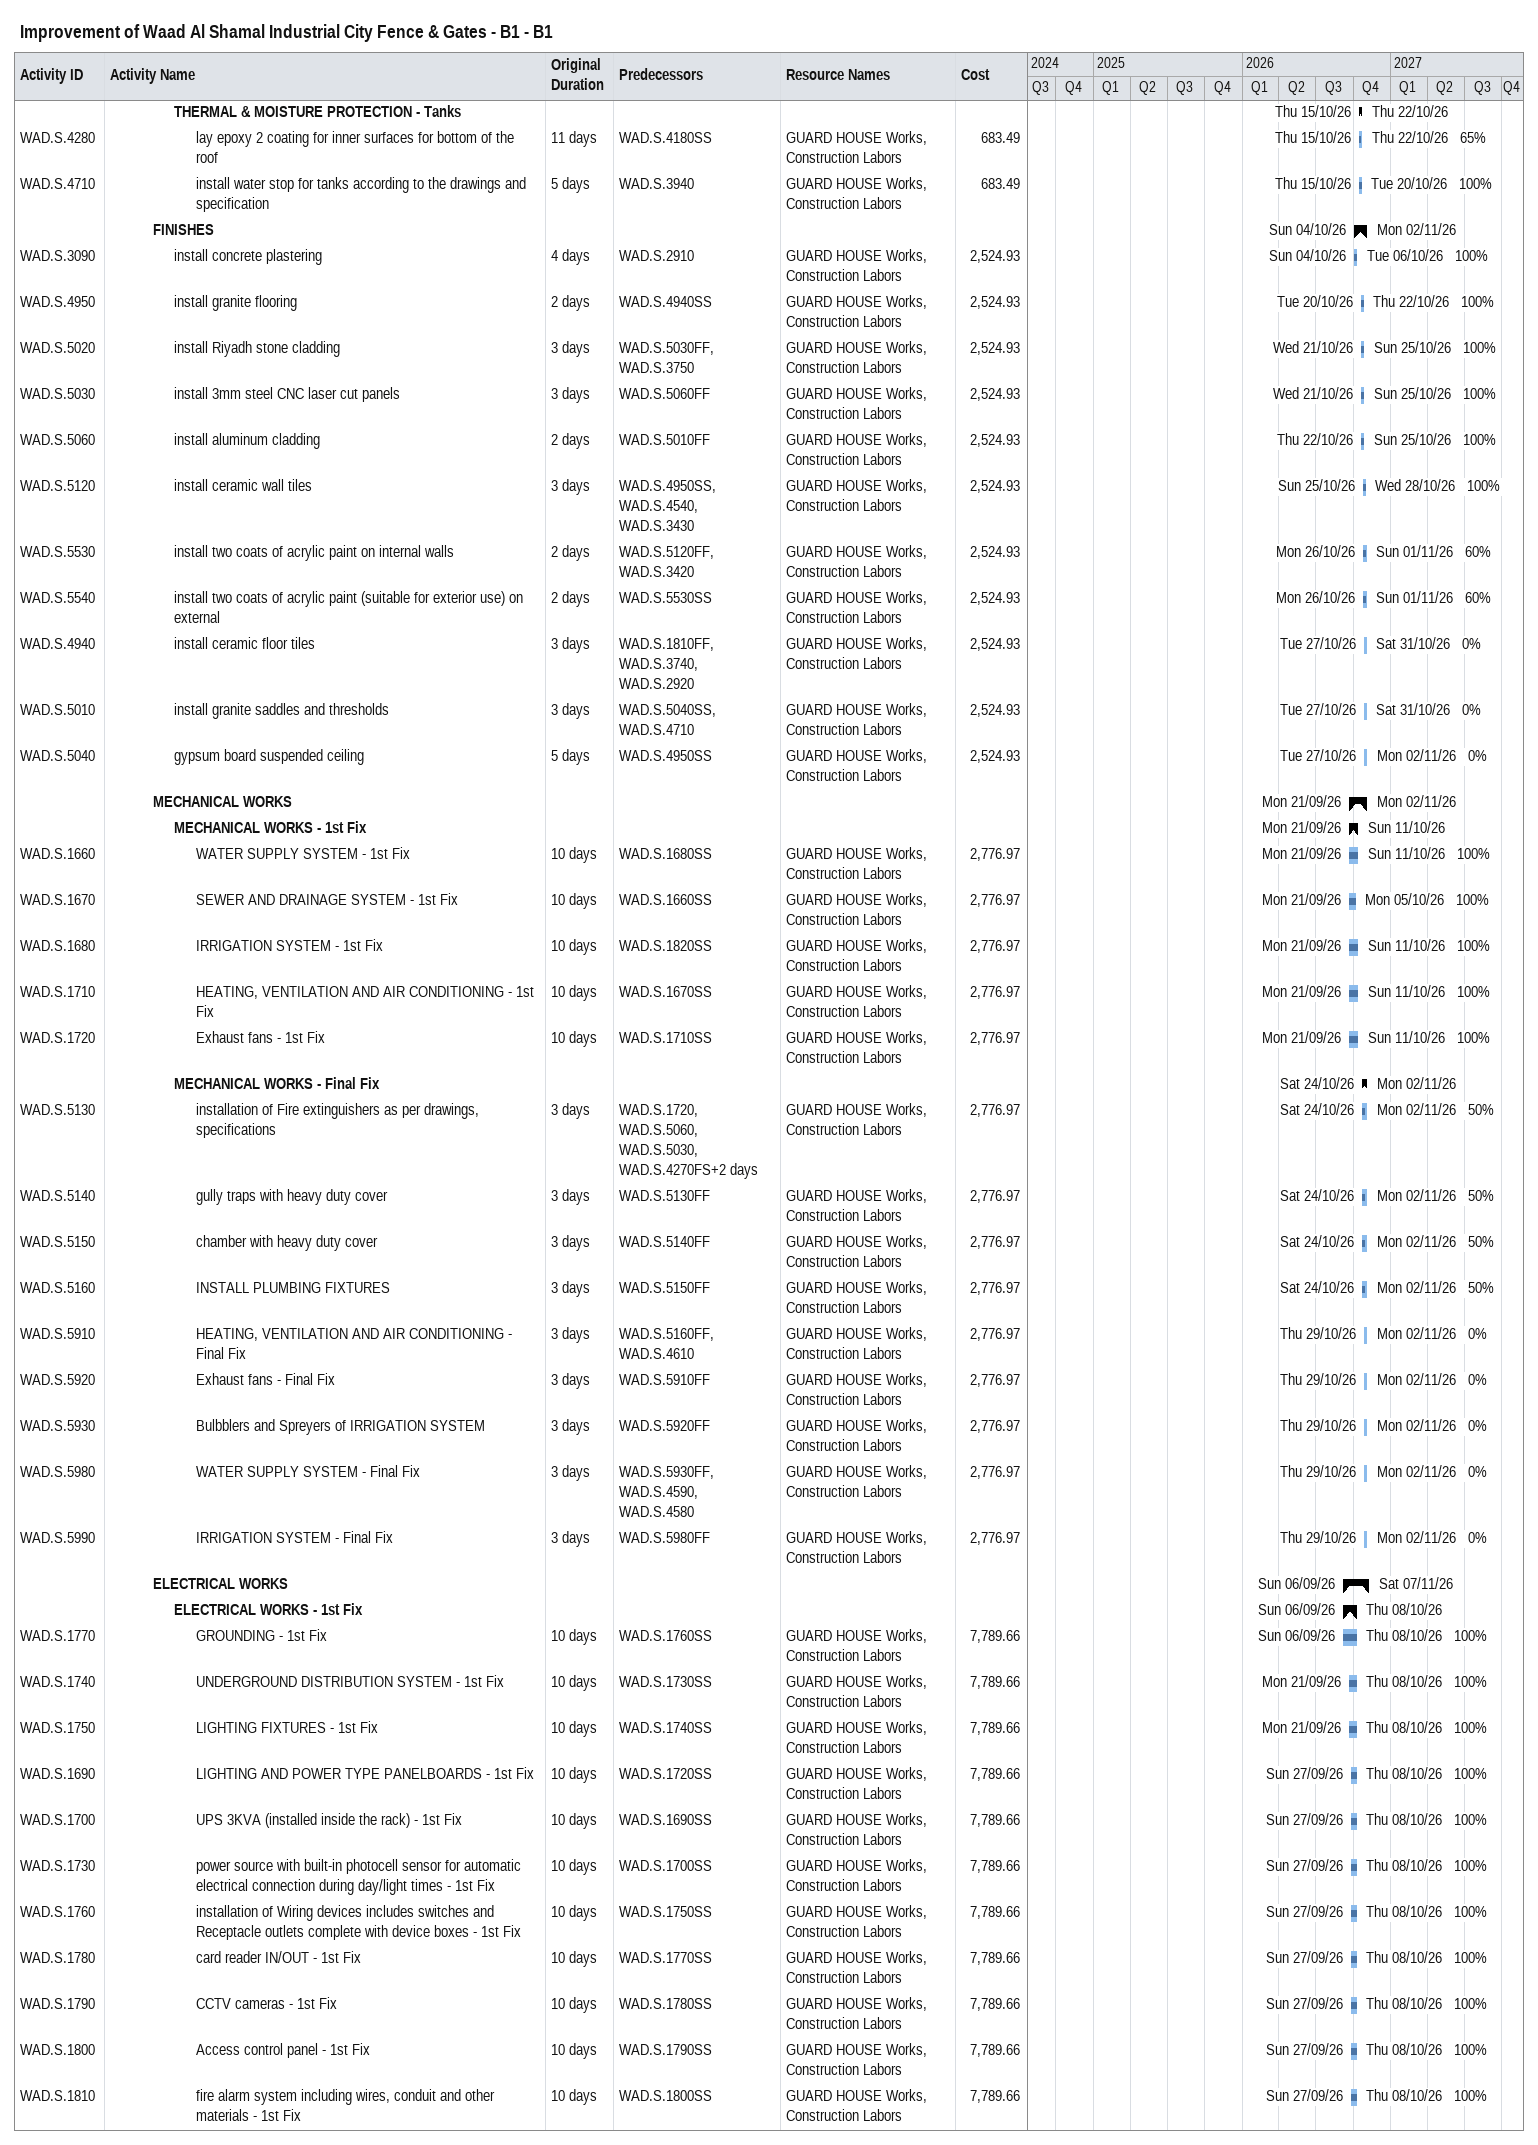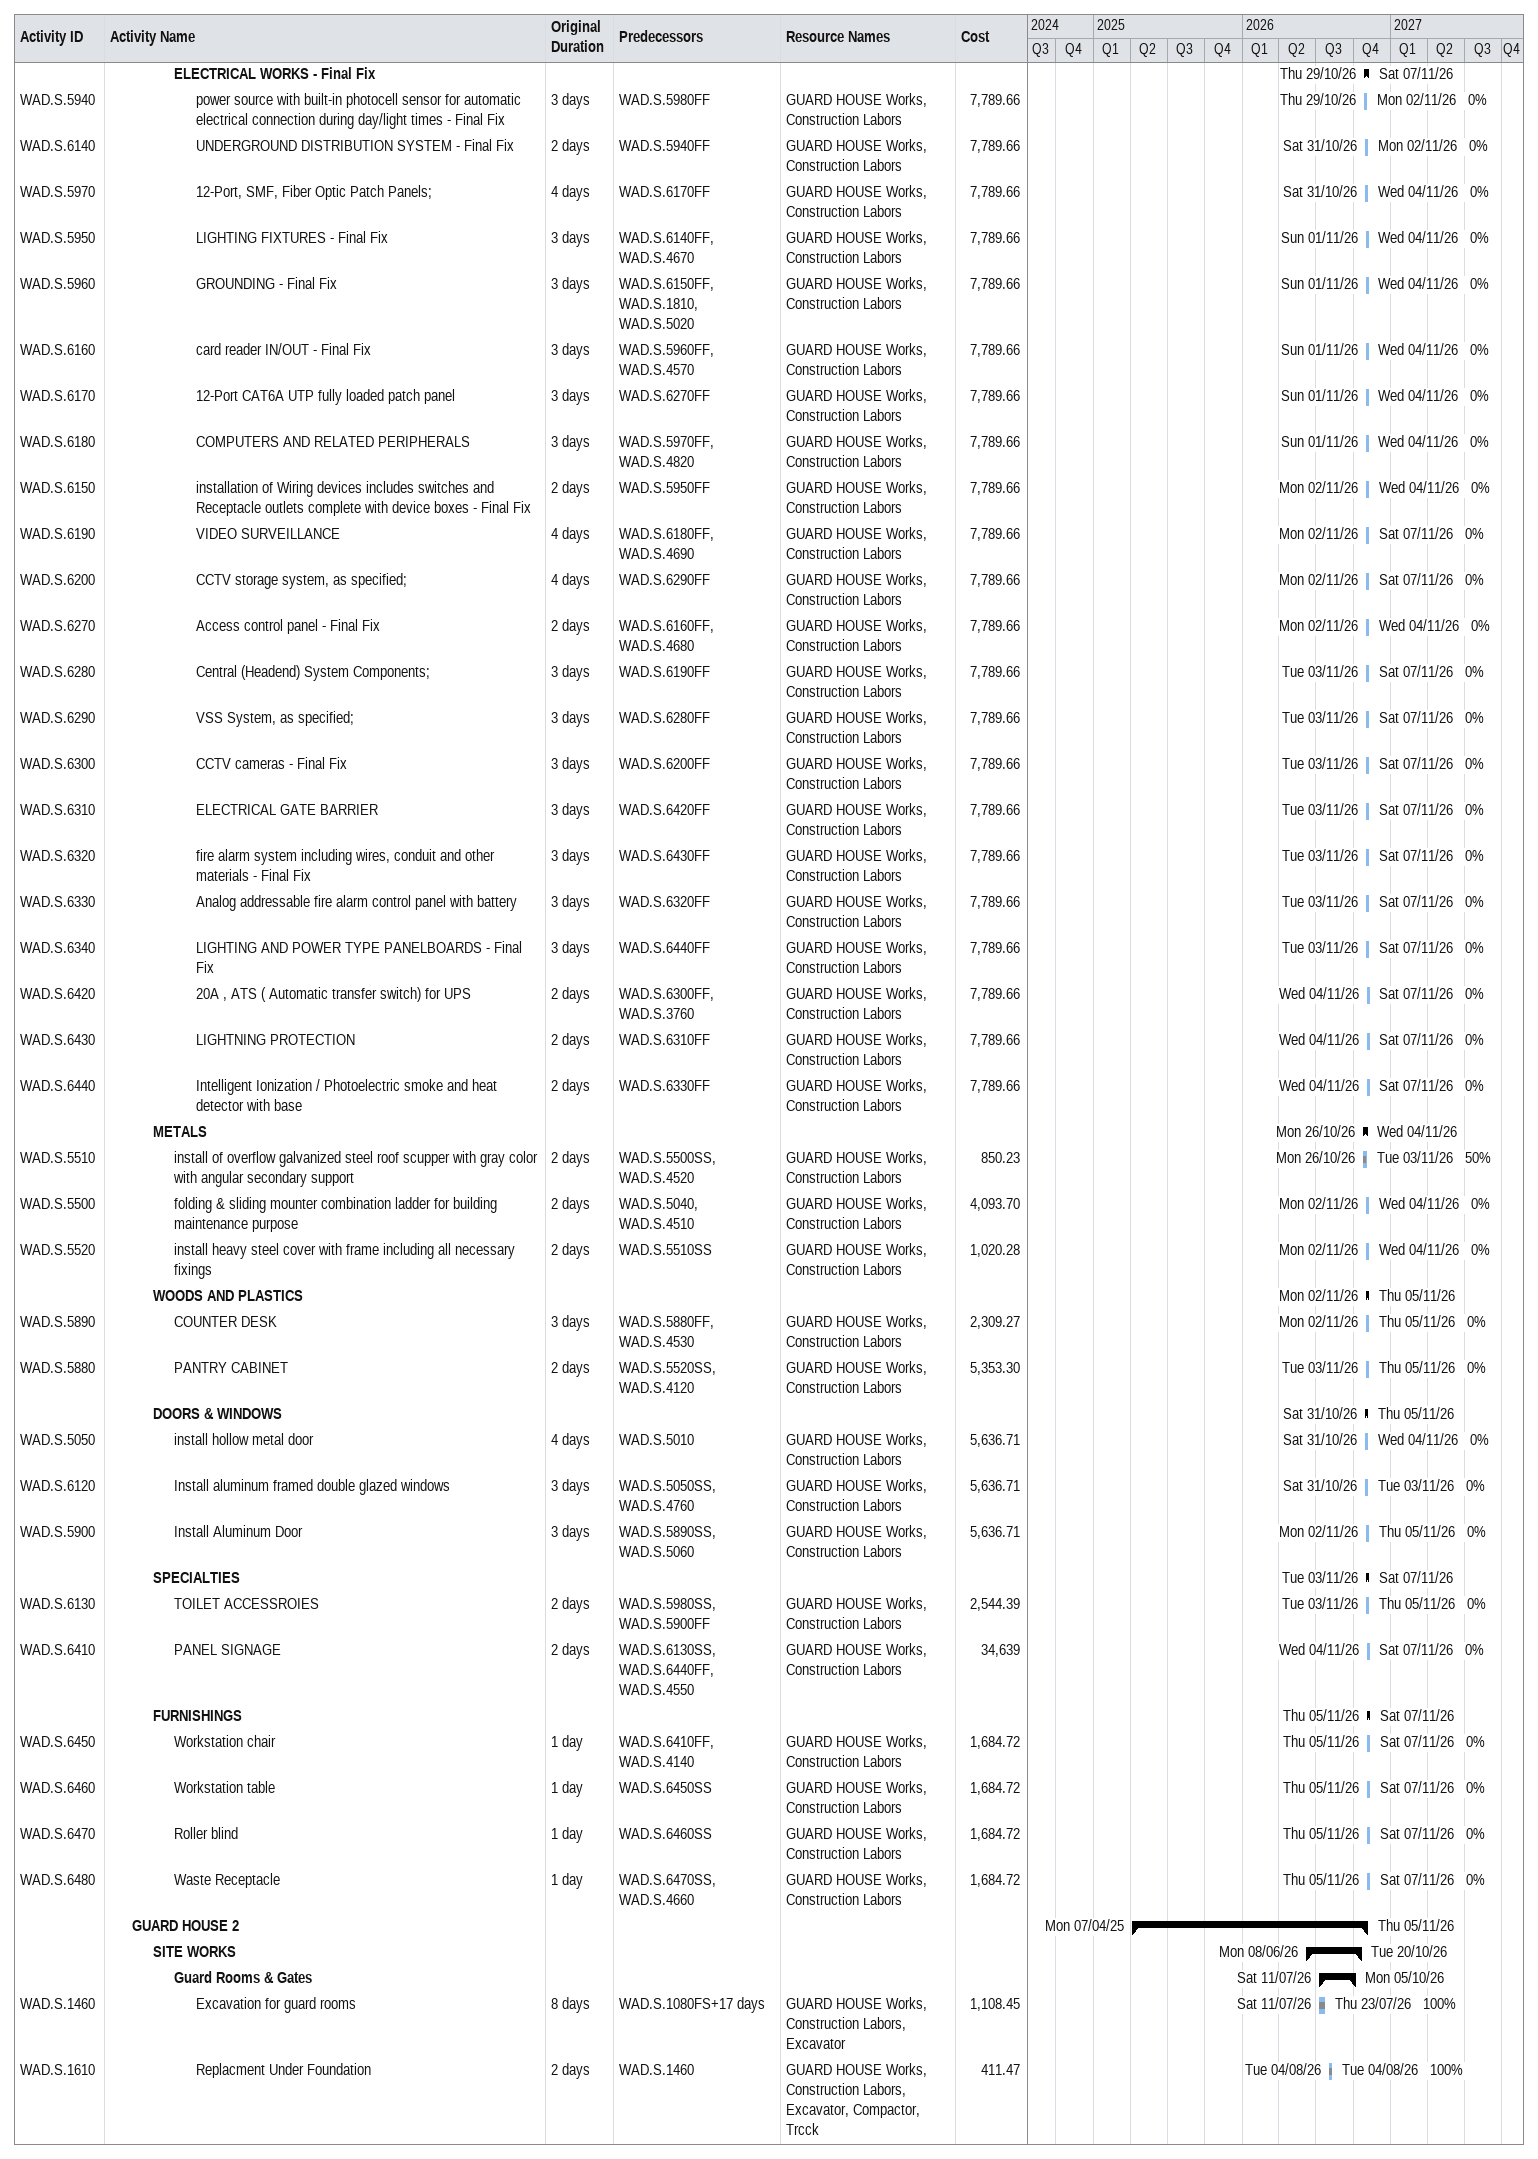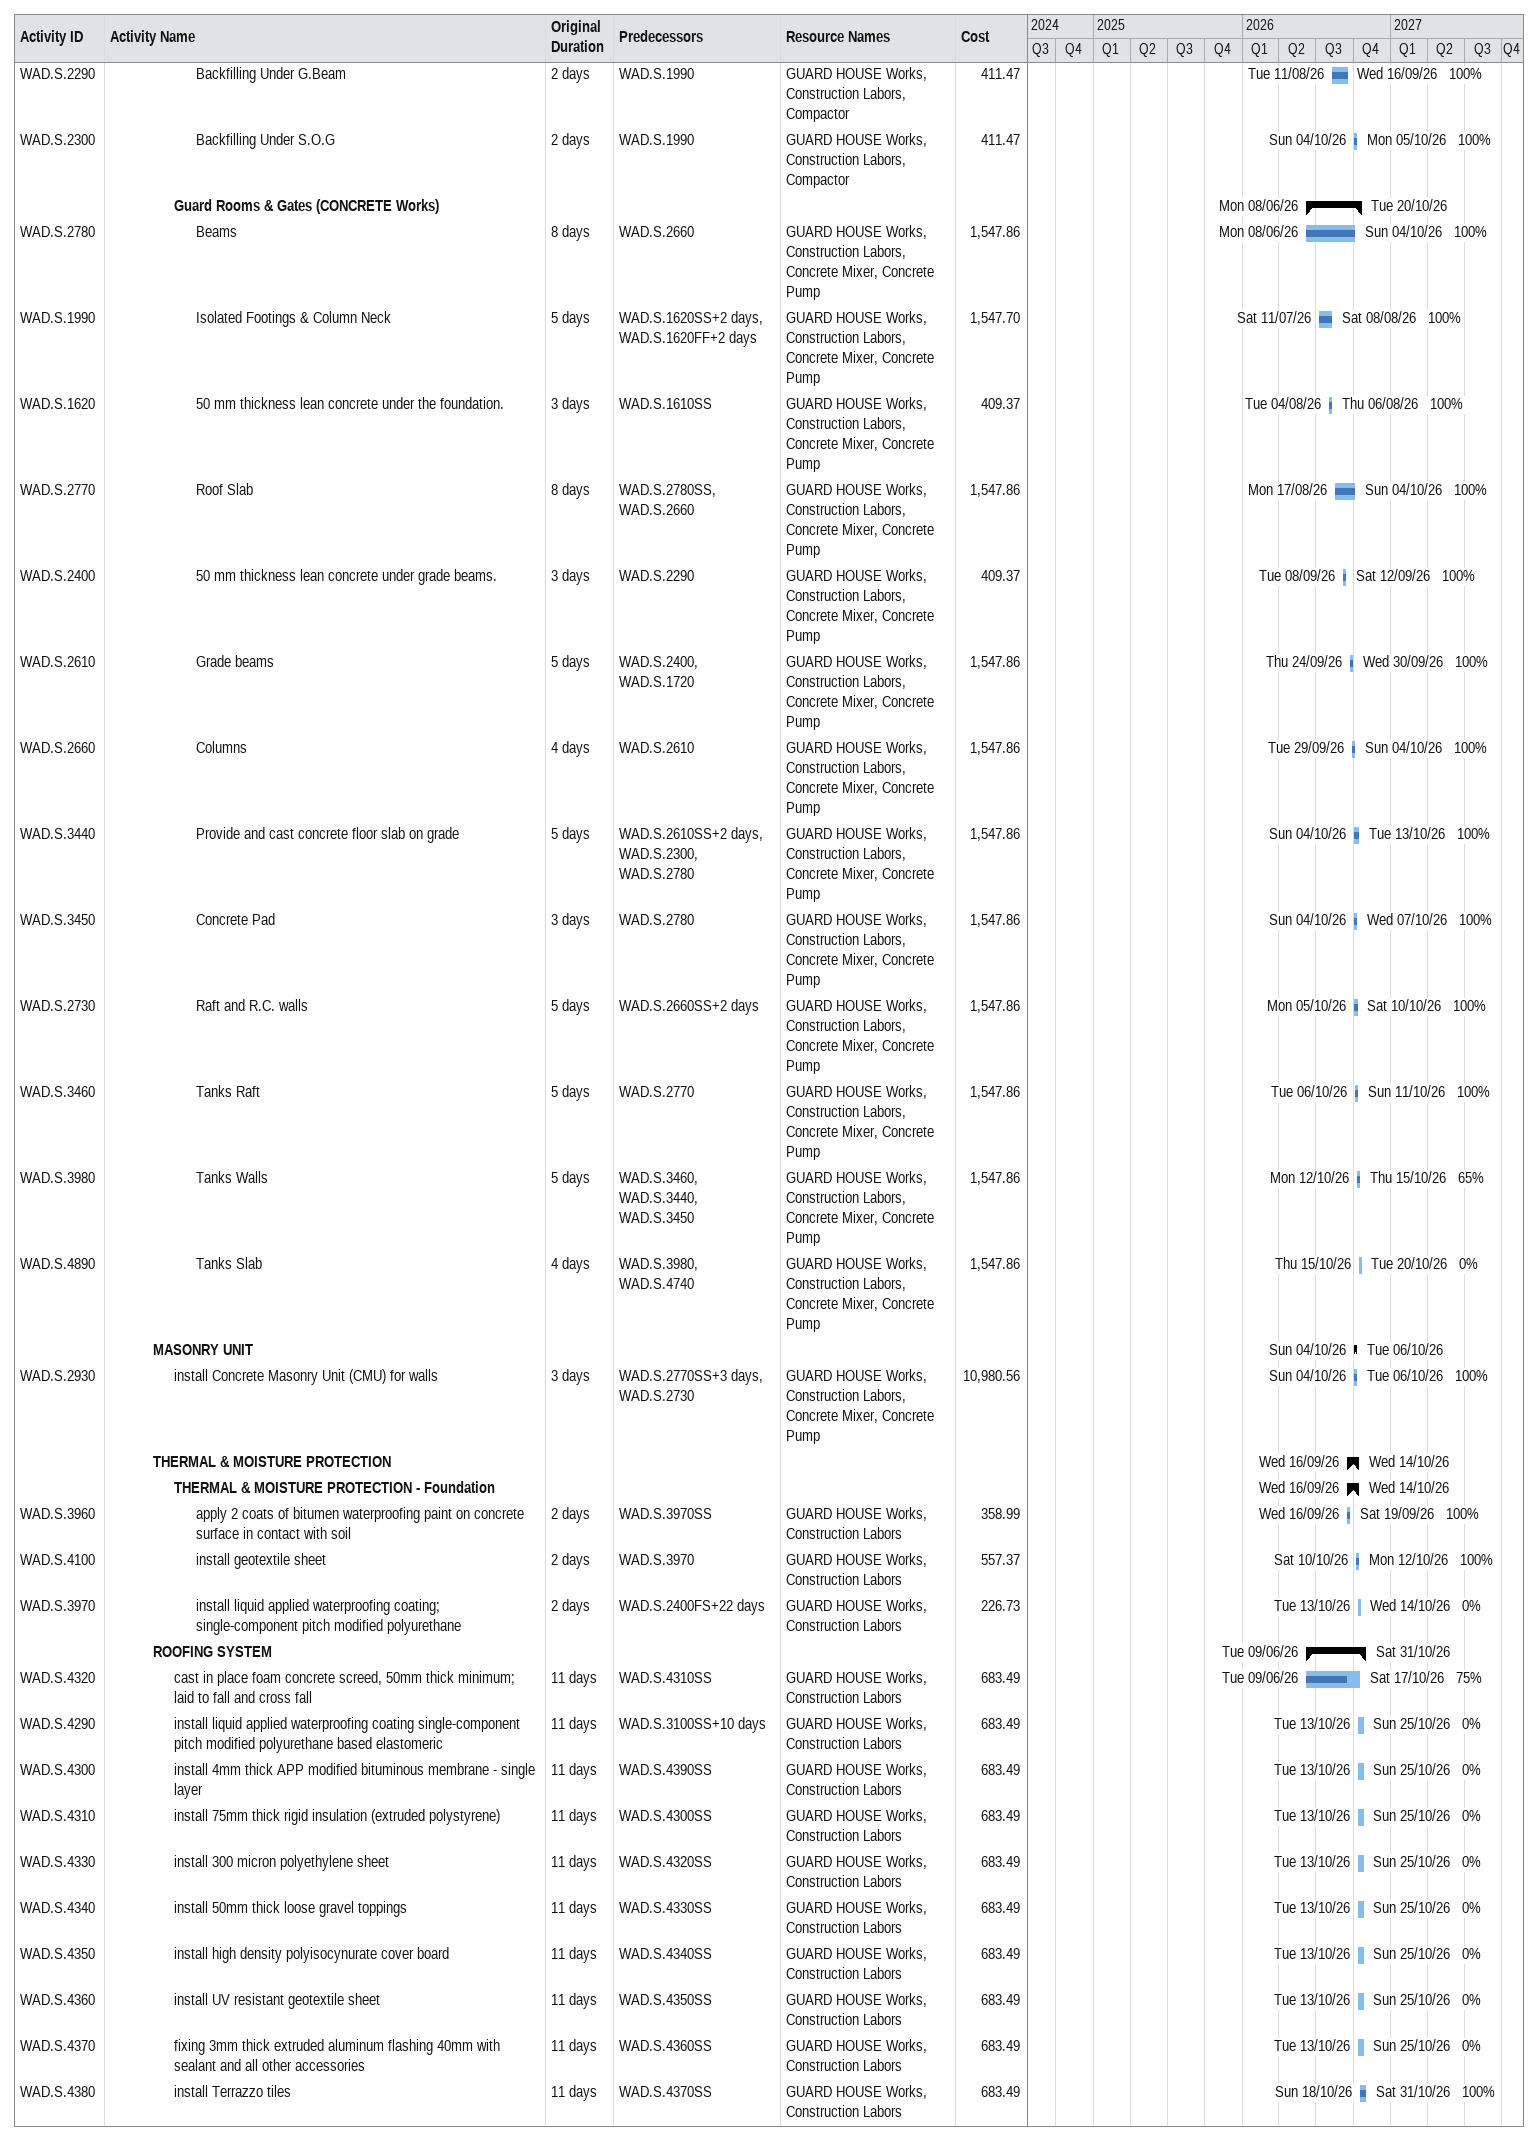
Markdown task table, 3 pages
Improvement of Waad Al Shamal Industrial City Fence & Gates - B1 - B1

| ID | Level | Task | Original duration | Start | Finish | Predecessors | Resources | % complete | Cost |
|---|---|---|---|---|---|---|---|---|---|
|  | 4 | **THERMAL & MOISTURE PROTECTION - Tanks** |  | 2026-10-15 | 2026-10-22 |  |  |  |  |
| WAD.S.4280 | 5 | lay epoxy 2 coating for inner surfaces for bottom of the roof | 11d | 2026-10-15 | 2026-10-22 | WAD.S.4180SS | GUARD HOUSE Works, Construction Labors | 65 | 683.49 |
| WAD.S.4710 | 5 | install water stop for tanks according to the drawings and specification | 5d | 2026-10-15 | 2026-10-20 | WAD.S.3940 | GUARD HOUSE Works, Construction Labors | 100 | 683.49 |
|  | 3 | **FINISHES** |  | 2026-10-04 | 2026-11-02 |  |  |  |  |
| WAD.S.3090 | 4 | install concrete plastering | 4d | 2026-10-04 | 2026-10-06 | WAD.S.2910 | GUARD HOUSE Works, Construction Labors | 100 | 2524.93 |
| WAD.S.4950 | 4 | install granite flooring | 2d | 2026-10-20 | 2026-10-22 | WAD.S.4940SS | GUARD HOUSE Works, Construction Labors | 100 | 2524.93 |
| WAD.S.5020 | 4 | install Riyadh stone cladding | 3d | 2026-10-21 | 2026-10-25 | WAD.S.5030FF, WAD.S.3750 | GUARD HOUSE Works, Construction Labors | 100 | 2524.93 |
| WAD.S.5030 | 4 | install 3mm steel CNC laser cut panels | 3d | 2026-10-21 | 2026-10-25 | WAD.S.5060FF | GUARD HOUSE Works, Construction Labors | 100 | 2524.93 |
| WAD.S.5060 | 4 | install aluminum cladding | 2d | 2026-10-22 | 2026-10-25 | WAD.S.5010FF | GUARD HOUSE Works, Construction Labors | 100 | 2524.93 |
| WAD.S.5120 | 4 | install ceramic wall tiles | 3d | 2026-10-25 | 2026-10-28 | WAD.S.4950SS, WAD.S.4540, WAD.S.3430 | GUARD HOUSE Works, Construction Labors | 100 | 2524.93 |
| WAD.S.5530 | 4 | install two coats of acrylic paint on internal walls | 2d | 2026-10-26 | 2026-11-01 | WAD.S.5120FF, WAD.S.3420 | GUARD HOUSE Works, Construction Labors | 60 | 2524.93 |
| WAD.S.5540 | 4 | install two coats of acrylic paint (suitable for exterior use) on external | 2d | 2026-10-26 | 2026-11-01 | WAD.S.5530SS | GUARD HOUSE Works, Construction Labors | 60 | 2524.93 |
| WAD.S.4940 | 4 | install ceramic floor tiles | 3d | 2026-10-27 | 2026-10-31 | WAD.S.1810FF, WAD.S.3740, WAD.S.2920 | GUARD HOUSE Works, Construction Labors | 0 | 2524.93 |
| WAD.S.5010 | 4 | install granite saddles and thresholds | 3d | 2026-10-27 | 2026-10-31 | WAD.S.5040SS, WAD.S.4710 | GUARD HOUSE Works, Construction Labors | 0 | 2524.93 |
| WAD.S.5040 | 4 | gypsum board suspended ceiling | 5d | 2026-10-27 | 2026-11-02 | WAD.S.4950SS | GUARD HOUSE Works, Construction Labors | 0 | 2524.93 |
|  | 3 | **MECHANICAL WORKS** |  | 2026-09-21 | 2026-11-02 |  |  |  |  |
|  | 4 | **MECHANICAL WORKS - 1st Fix** |  | 2026-09-21 | 2026-10-11 |  |  |  |  |
| WAD.S.1660 | 5 | WATER SUPPLY SYSTEM - 1st Fix | 10d | 2026-09-21 | 2026-10-11 | WAD.S.1680SS | GUARD HOUSE Works, Construction Labors | 100 | 2776.97 |
| WAD.S.1670 | 5 | SEWER AND DRAINAGE SYSTEM - 1st Fix | 10d | 2026-09-21 | 2026-10-05 | WAD.S.1660SS | GUARD HOUSE Works, Construction Labors | 100 | 2776.97 |
| WAD.S.1680 | 5 | IRRIGATION SYSTEM - 1st Fix | 10d | 2026-09-21 | 2026-10-11 | WAD.S.1820SS | GUARD HOUSE Works, Construction Labors | 100 | 2776.97 |
| WAD.S.1710 | 5 | HEATING, VENTILATION AND AIR CONDITIONING - 1st Fix | 10d | 2026-09-21 | 2026-10-11 | WAD.S.1670SS | GUARD HOUSE Works, Construction Labors | 100 | 2776.97 |
| WAD.S.1720 | 5 | Exhaust fans - 1st Fix | 10d | 2026-09-21 | 2026-10-11 | WAD.S.1710SS | GUARD HOUSE Works, Construction Labors | 100 | 2776.97 |
|  | 4 | **MECHANICAL WORKS - Final Fix** |  | 2026-10-24 | 2026-11-02 |  |  |  |  |
| WAD.S.5130 | 5 | installation of Fire extinguishers as per drawings, specifications | 3d | 2026-10-24 | 2026-11-02 | WAD.S.1720, WAD.S.5060, WAD.S.5030, WAD.S.4270FS+2d | GUARD HOUSE Works, Construction Labors | 50 | 2776.97 |
| WAD.S.5140 | 5 | gully traps with heavy duty cover | 3d | 2026-10-24 | 2026-11-02 | WAD.S.5130FF | GUARD HOUSE Works, Construction Labors | 50 | 2776.97 |
| WAD.S.5150 | 5 | chamber with heavy duty cover | 3d | 2026-10-24 | 2026-11-02 | WAD.S.5140FF | GUARD HOUSE Works, Construction Labors | 50 | 2776.97 |
| WAD.S.5160 | 5 | INSTALL PLUMBING FIXTURES | 3d | 2026-10-24 | 2026-11-02 | WAD.S.5150FF | GUARD HOUSE Works, Construction Labors | 50 | 2776.97 |
| WAD.S.5910 | 5 | HEATING, VENTILATION AND AIR CONDITIONING - Final Fix | 3d | 2026-10-29 | 2026-11-02 | WAD.S.5160FF, WAD.S.4610 | GUARD HOUSE Works, Construction Labors | 0 | 2776.97 |
| WAD.S.5920 | 5 | Exhaust fans - Final Fix | 3d | 2026-10-29 | 2026-11-02 | WAD.S.5910FF | GUARD HOUSE Works, Construction Labors | 0 | 2776.97 |
| WAD.S.5930 | 5 | Bulbblers and Spreyers of IRRIGATION SYSTEM | 3d | 2026-10-29 | 2026-11-02 | WAD.S.5920FF | GUARD HOUSE Works, Construction Labors | 0 | 2776.97 |
| WAD.S.5980 | 5 | WATER SUPPLY SYSTEM - Final Fix | 3d | 2026-10-29 | 2026-11-02 | WAD.S.5930FF, WAD.S.4590, WAD.S.4580 | GUARD HOUSE Works, Construction Labors | 0 | 2776.97 |
| WAD.S.5990 | 5 | IRRIGATION SYSTEM - Final Fix | 3d | 2026-10-29 | 2026-11-02 | WAD.S.5980FF | GUARD HOUSE Works, Construction Labors | 0 | 2776.97 |
|  | 3 | **ELECTRICAL WORKS** |  | 2026-09-06 | 2026-11-07 |  |  |  |  |
|  | 4 | **ELECTRICAL WORKS - 1st Fix** |  | 2026-09-06 | 2026-10-08 |  |  |  |  |
| WAD.S.1770 | 5 | GROUNDING - 1st Fix | 10d | 2026-09-06 | 2026-10-08 | WAD.S.1760SS | GUARD HOUSE Works, Construction Labors | 100 | 7789.66 |
| WAD.S.1740 | 5 | UNDERGROUND DISTRIBUTION SYSTEM - 1st Fix | 10d | 2026-09-21 | 2026-10-08 | WAD.S.1730SS | GUARD HOUSE Works, Construction Labors | 100 | 7789.66 |
| WAD.S.1750 | 5 | LIGHTING FIXTURES - 1st Fix | 10d | 2026-09-21 | 2026-10-08 | WAD.S.1740SS | GUARD HOUSE Works, Construction Labors | 100 | 7789.66 |
| WAD.S.1690 | 5 | LIGHTING AND POWER TYPE PANELBOARDS - 1st Fix | 10d | 2026-09-27 | 2026-10-08 | WAD.S.1720SS | GUARD HOUSE Works, Construction Labors | 100 | 7789.66 |
| WAD.S.1700 | 5 | UPS 3KVA (installed inside the rack) - 1st Fix | 10d | 2026-09-27 | 2026-10-08 | WAD.S.1690SS | GUARD HOUSE Works, Construction Labors | 100 | 7789.66 |
| WAD.S.1730 | 5 | power source with built-in photocell sensor for automatic electrical connection during day/light times - 1st Fix | 10d | 2026-09-27 | 2026-10-08 | WAD.S.1700SS | GUARD HOUSE Works, Construction Labors | 100 | 7789.66 |
| WAD.S.1760 | 5 | installation of Wiring devices includes switches and Receptacle outlets complete with device boxes - 1st Fix | 10d | 2026-09-27 | 2026-10-08 | WAD.S.1750SS | GUARD HOUSE Works, Construction Labors | 100 | 7789.66 |
| WAD.S.1780 | 5 | card reader IN/OUT - 1st Fix | 10d | 2026-09-27 | 2026-10-08 | WAD.S.1770SS | GUARD HOUSE Works, Construction Labors | 100 | 7789.66 |
| WAD.S.1790 | 5 | CCTV cameras - 1st Fix | 10d | 2026-09-27 | 2026-10-08 | WAD.S.1780SS | GUARD HOUSE Works, Construction Labors | 100 | 7789.66 |
| WAD.S.1800 | 5 | Access control panel - 1st Fix | 10d | 2026-09-27 | 2026-10-08 | WAD.S.1790SS | GUARD HOUSE Works, Construction Labors | 100 | 7789.66 |
| WAD.S.1810 | 5 | fire alarm system including wires, conduit and other materials - 1st Fix | 10d | 2026-09-27 | 2026-10-08 | WAD.S.1800SS | GUARD HOUSE Works, Construction Labors | 100 | 7789.66 |
|  | 4 | **ELECTRICAL WORKS - Final Fix** |  | 2026-10-29 | 2026-11-07 |  |  |  |  |
| WAD.S.5940 | 5 | power source with built-in photocell sensor for automatic electrical connection during day/light times - Final Fix | 3d | 2026-10-29 | 2026-11-02 | WAD.S.5980FF | GUARD HOUSE Works, Construction Labors | 0 | 7789.66 |
| WAD.S.6140 | 5 | UNDERGROUND DISTRIBUTION SYSTEM - Final Fix | 2d | 2026-10-31 | 2026-11-02 | WAD.S.5940FF | GUARD HOUSE Works, Construction Labors | 0 | 7789.66 |
| WAD.S.5970 | 5 | 12-Port, SMF, Fiber Optic Patch Panels; | 4d | 2026-10-31 | 2026-11-04 | WAD.S.6170FF | GUARD HOUSE Works, Construction Labors | 0 | 7789.66 |
| WAD.S.5950 | 5 | LIGHTING FIXTURES - Final Fix | 3d | 2026-11-01 | 2026-11-04 | WAD.S.6140FF, WAD.S.4670 | GUARD HOUSE Works, Construction Labors | 0 | 7789.66 |
| WAD.S.5960 | 5 | GROUNDING - Final Fix | 3d | 2026-11-01 | 2026-11-04 | WAD.S.6150FF, WAD.S.1810, WAD.S.5020 | GUARD HOUSE Works, Construction Labors | 0 | 7789.66 |
| WAD.S.6160 | 5 | card reader IN/OUT - Final Fix | 3d | 2026-11-01 | 2026-11-04 | WAD.S.5960FF, WAD.S.4570 | GUARD HOUSE Works, Construction Labors | 0 | 7789.66 |
| WAD.S.6170 | 5 | 12-Port CAT6A UTP fully loaded patch panel | 3d | 2026-11-01 | 2026-11-04 | WAD.S.6270FF | GUARD HOUSE Works, Construction Labors | 0 | 7789.66 |
| WAD.S.6180 | 5 | COMPUTERS AND RELATED PERIPHERALS | 3d | 2026-11-01 | 2026-11-04 | WAD.S.5970FF, WAD.S.4820 | GUARD HOUSE Works, Construction Labors | 0 | 7789.66 |
| WAD.S.6150 | 5 | installation of Wiring devices includes switches and Receptacle outlets complete with device boxes - Final Fix | 2d | 2026-11-02 | 2026-11-04 | WAD.S.5950FF | GUARD HOUSE Works, Construction Labors | 0 | 7789.66 |
| WAD.S.6190 | 5 | VIDEO SURVEILLANCE | 4d | 2026-11-02 | 2026-11-07 | WAD.S.6180FF, WAD.S.4690 | GUARD HOUSE Works, Construction Labors | 0 | 7789.66 |
| WAD.S.6200 | 5 | CCTV storage system, as specified; | 4d | 2026-11-02 | 2026-11-07 | WAD.S.6290FF | GUARD HOUSE Works, Construction Labors | 0 | 7789.66 |
| WAD.S.6270 | 5 | Access control panel - Final Fix | 2d | 2026-11-02 | 2026-11-04 | WAD.S.6160FF, WAD.S.4680 | GUARD HOUSE Works, Construction Labors | 0 | 7789.66 |
| WAD.S.6280 | 5 | Central (Headend) System Components; | 3d | 2026-11-03 | 2026-11-07 | WAD.S.6190FF | GUARD HOUSE Works, Construction Labors | 0 | 7789.66 |
| WAD.S.6290 | 5 | VSS System, as specified; | 3d | 2026-11-03 | 2026-11-07 | WAD.S.6280FF | GUARD HOUSE Works, Construction Labors | 0 | 7789.66 |
| WAD.S.6300 | 5 | CCTV cameras - Final Fix | 3d | 2026-11-03 | 2026-11-07 | WAD.S.6200FF | GUARD HOUSE Works, Construction Labors | 0 | 7789.66 |
| WAD.S.6310 | 5 | ELECTRICAL GATE BARRIER | 3d | 2026-11-03 | 2026-11-07 | WAD.S.6420FF | GUARD HOUSE Works, Construction Labors | 0 | 7789.66 |
| WAD.S.6320 | 5 | fire alarm system including wires, conduit and other materials - Final Fix | 3d | 2026-11-03 | 2026-11-07 | WAD.S.6430FF | GUARD HOUSE Works, Construction Labors | 0 | 7789.66 |
| WAD.S.6330 | 5 | Analog addressable fire alarm control panel with battery | 3d | 2026-11-03 | 2026-11-07 | WAD.S.6320FF | GUARD HOUSE Works, Construction Labors | 0 | 7789.66 |
| WAD.S.6340 | 5 | LIGHTING AND POWER TYPE PANELBOARDS - Final Fix | 3d | 2026-11-03 | 2026-11-07 | WAD.S.6440FF | GUARD HOUSE Works, Construction Labors | 0 | 7789.66 |
| WAD.S.6420 | 5 | 20A , ATS ( Automatic transfer switch) for UPS | 2d | 2026-11-04 | 2026-11-07 | WAD.S.6300FF, WAD.S.3760 | GUARD HOUSE Works, Construction Labors | 0 | 7789.66 |
| WAD.S.6430 | 5 | LIGHTNING PROTECTION | 2d | 2026-11-04 | 2026-11-07 | WAD.S.6310FF | GUARD HOUSE Works, Construction Labors | 0 | 7789.66 |
| WAD.S.6440 | 5 | Intelligent Ionization / Photoelectric smoke and heat detector with base | 2d | 2026-11-04 | 2026-11-07 | WAD.S.6330FF | GUARD HOUSE Works, Construction Labors | 0 | 7789.66 |
|  | 3 | **METALS** |  | 2026-10-26 | 2026-11-04 |  |  |  |  |
| WAD.S.5510 | 4 | install of overflow galvanized steel roof scupper with gray color with angular secondary support | 2d | 2026-10-26 | 2026-11-03 | WAD.S.5500SS, WAD.S.4520 | GUARD HOUSE Works, Construction Labors | 50 | 850.23 |
| WAD.S.5500 | 4 | folding & sliding mounter combination ladder for building maintenance purpose | 2d | 2026-11-02 | 2026-11-04 | WAD.S.5040, WAD.S.4510 | GUARD HOUSE Works, Construction Labors | 0 | 4093.70 |
| WAD.S.5520 | 4 | install heavy steel cover with frame including all necessary fixings | 2d | 2026-11-02 | 2026-11-04 | WAD.S.5510SS | GUARD HOUSE Works, Construction Labors | 0 | 1020.28 |
|  | 3 | **WOODS AND PLASTICS** |  | 2026-11-02 | 2026-11-05 |  |  |  |  |
| WAD.S.5890 | 4 | COUNTER DESK | 3d | 2026-11-02 | 2026-11-05 | WAD.S.5880FF, WAD.S.4530 | GUARD HOUSE Works, Construction Labors | 0 | 2309.27 |
| WAD.S.5880 | 4 | PANTRY CABINET | 2d | 2026-11-03 | 2026-11-05 | WAD.S.5520SS, WAD.S.4120 | GUARD HOUSE Works, Construction Labors | 0 | 5353.30 |
|  | 3 | **DOORS & WINDOWS** |  | 2026-10-31 | 2026-11-05 |  |  |  |  |
| WAD.S.5050 | 4 | install hollow metal door | 4d | 2026-10-31 | 2026-11-04 | WAD.S.5010 | GUARD HOUSE Works, Construction Labors | 0 | 5636.71 |
| WAD.S.6120 | 4 | Install aluminum framed double glazed windows | 3d | 2026-10-31 | 2026-11-03 | WAD.S.5050SS, WAD.S.4760 | GUARD HOUSE Works, Construction Labors | 0 | 5636.71 |
| WAD.S.5900 | 4 | Install Aluminum Door | 3d | 2026-11-02 | 2026-11-05 | WAD.S.5890SS, WAD.S.5060 | GUARD HOUSE Works, Construction Labors | 0 | 5636.71 |
|  | 3 | **SPECIALTIES** |  | 2026-11-03 | 2026-11-07 |  |  |  |  |
| WAD.S.6130 | 4 | TOILET ACCESSROIES | 2d | 2026-11-03 | 2026-11-05 | WAD.S.5980SS, WAD.S.5900FF | GUARD HOUSE Works, Construction Labors | 0 | 2544.39 |
| WAD.S.6410 | 4 | PANEL SIGNAGE | 2d | 2026-11-04 | 2026-11-07 | WAD.S.6130SS, WAD.S.6440FF, WAD.S.4550 | GUARD HOUSE Works, Construction Labors | 0 | 34639 |
|  | 3 | **FURNISHINGS** |  | 2026-11-05 | 2026-11-07 |  |  |  |  |
| WAD.S.6450 | 4 | Workstation chair | 1d | 2026-11-05 | 2026-11-07 | WAD.S.6410FF, WAD.S.4140 | GUARD HOUSE Works, Construction Labors | 0 | 1684.72 |
| WAD.S.6460 | 4 | Workstation table | 1d | 2026-11-05 | 2026-11-07 | WAD.S.6450SS | GUARD HOUSE Works, Construction Labors | 0 | 1684.72 |
| WAD.S.6470 | 4 | Roller blind | 1d | 2026-11-05 | 2026-11-07 | WAD.S.6460SS | GUARD HOUSE Works, Construction Labors | 0 | 1684.72 |
| WAD.S.6480 | 4 | Waste Receptacle | 1d | 2026-11-05 | 2026-11-07 | WAD.S.6470SS, WAD.S.4660 | GUARD HOUSE Works, Construction Labors | 0 | 1684.72 |
|  | 2 | **GUARD HOUSE 2** |  | 2025-04-07 | 2026-11-05 |  |  |  |  |
|  | 3 | **SITE WORKS** |  | 2026-06-08 | 2026-10-20 |  |  |  |  |
|  | 4 | **Guard Rooms & Gates** |  | 2026-07-11 | 2026-10-05 |  |  |  |  |
| WAD.S.1460 | 5 | Excavation for guard rooms | 8d | 2026-07-11 | 2026-07-23 | WAD.S.1080FS+17d | GUARD HOUSE Works, Construction Labors, Excavator | 100 | 1108.45 |
| WAD.S.1610 | 5 | Replacment Under Foundation | 2d | 2026-08-04 | 2026-08-04 | WAD.S.1460 | GUARD HOUSE Works, Construction Labors, Excavator, Compactor, Trcck | 100 | 411.47 |
| WAD.S.2290 | 5 | Backfilling Under G.Beam | 2d | 2026-08-11 | 2026-09-16 | WAD.S.1990 | GUARD HOUSE Works, Construction Labors, Compactor | 100 | 411.47 |
| WAD.S.2300 | 5 | Backfilling Under S.O.G | 2d | 2026-10-04 | 2026-10-05 | WAD.S.1990 | GUARD HOUSE Works, Construction Labors, Compactor | 100 | 411.47 |
|  | 4 | **Guard Rooms & Gates (CONCRETE Works)** |  | 2026-06-08 | 2026-10-20 |  |  |  |  |
| WAD.S.2780 | 5 | Beams | 8d | 2026-06-08 | 2026-10-04 | WAD.S.2660 | GUARD HOUSE Works, Construction Labors, Concrete Mixer, Concrete Pump | 100 | 1547.86 |
| WAD.S.1990 | 5 | Isolated Footings & Column Neck | 5d | 2026-07-11 | 2026-08-08 | WAD.S.1620SS+2d, WAD.S.1620FF+2d | GUARD HOUSE Works, Construction Labors, Concrete Mixer, Concrete Pump | 100 | 1547.70 |
| WAD.S.1620 | 5 | 50 mm thickness lean concrete under the foundation. | 3d | 2026-08-04 | 2026-08-06 | WAD.S.1610SS | GUARD HOUSE Works, Construction Labors, Concrete Mixer, Concrete Pump | 100 | 409.37 |
| WAD.S.2770 | 5 | Roof Slab | 8d | 2026-08-17 | 2026-10-04 | WAD.S.2780SS, WAD.S.2660 | GUARD HOUSE Works, Construction Labors, Concrete Mixer, Concrete Pump | 100 | 1547.86 |
| WAD.S.2400 | 5 | 50 mm thickness lean concrete under grade beams. | 3d | 2026-09-08 | 2026-09-12 | WAD.S.2290 | GUARD HOUSE Works, Construction Labors, Concrete Mixer, Concrete Pump | 100 | 409.37 |
| WAD.S.2610 | 5 | Grade beams | 5d | 2026-09-24 | 2026-09-30 | WAD.S.2400, WAD.S.1720 | GUARD HOUSE Works, Construction Labors, Concrete Mixer, Concrete Pump | 100 | 1547.86 |
| WAD.S.2660 | 5 | Columns | 4d | 2026-09-29 | 2026-10-04 | WAD.S.2610 | GUARD HOUSE Works, Construction Labors, Concrete Mixer, Concrete Pump | 100 | 1547.86 |
| WAD.S.3440 | 5 | Provide and cast concrete floor slab on grade | 5d | 2026-10-04 | 2026-10-13 | WAD.S.2610SS+2d, WAD.S.2300, WAD.S.2780 | GUARD HOUSE Works, Construction Labors, Concrete Mixer, Concrete Pump | 100 | 1547.86 |
| WAD.S.3450 | 5 | Concrete Pad | 3d | 2026-10-04 | 2026-10-07 | WAD.S.2780 | GUARD HOUSE Works, Construction Labors, Concrete Mixer, Concrete Pump | 100 | 1547.86 |
| WAD.S.2730 | 5 | Raft and R.C. walls | 5d | 2026-10-05 | 2026-10-10 | WAD.S.2660SS+2d | GUARD HOUSE Works, Construction Labors, Concrete Mixer, Concrete Pump | 100 | 1547.86 |
| WAD.S.3460 | 5 | Tanks Raft | 5d | 2026-10-06 | 2026-10-11 | WAD.S.2770 | GUARD HOUSE Works, Construction Labors, Concrete Mixer, Concrete Pump | 100 | 1547.86 |
| WAD.S.3980 | 5 | Tanks Walls | 5d | 2026-10-12 | 2026-10-15 | WAD.S.3460, WAD.S.3440, WAD.S.3450 | GUARD HOUSE Works, Construction Labors, Concrete Mixer, Concrete Pump | 65 | 1547.86 |
| WAD.S.4890 | 5 | Tanks Slab | 4d | 2026-10-15 | 2026-10-20 | WAD.S.3980, WAD.S.4740 | GUARD HOUSE Works, Construction Labors, Concrete Mixer, Concrete Pump | 0 | 1547.86 |
|  | 3 | **MASONRY UNIT** |  | 2026-10-04 | 2026-10-06 |  |  |  |  |
| WAD.S.2930 | 4 | install Concrete Masonry Unit (CMU) for walls | 3d | 2026-10-04 | 2026-10-06 | WAD.S.2770SS+3d, WAD.S.2730 | GUARD HOUSE Works, Construction Labors, Concrete Mixer, Concrete Pump | 100 | 10980.56 |
|  | 3 | **THERMAL & MOISTURE PROTECTION** |  | 2026-09-16 | 2026-10-14 |  |  |  |  |
|  | 4 | **THERMAL & MOISTURE PROTECTION - Foundation** |  | 2026-09-16 | 2026-10-14 |  |  |  |  |
| WAD.S.3960 | 5 | apply 2 coats of bitumen waterproofing paint on concrete surface in contact with soil | 2d | 2026-09-16 | 2026-09-19 | WAD.S.3970SS | GUARD HOUSE Works, Construction Labors | 100 | 358.99 |
| WAD.S.4100 | 5 | install geotextile sheet | 2d | 2026-10-10 | 2026-10-12 | WAD.S.3970 | GUARD HOUSE Works, Construction Labors | 100 | 557.37 |
| WAD.S.3970 | 5 | install liquid applied waterproofing coating; single-component pitch modified polyurethane | 2d | 2026-10-13 | 2026-10-14 | WAD.S.2400FS+22d | GUARD HOUSE Works, Construction Labors | 0 | 226.73 |
|  | 3 | **ROOFING SYSTEM** |  | 2026-06-09 | 2026-10-31 |  |  |  |  |
| WAD.S.4320 | 4 | cast in place foam concrete screed, 50mm thick minimum; laid to fall and cross fall | 11d | 2026-06-09 | 2026-10-17 | WAD.S.4310SS | GUARD HOUSE Works, Construction Labors | 75 | 683.49 |
| WAD.S.4290 | 4 | install liquid applied waterproofing coating single-component pitch modified polyurethane based elastomeric | 11d | 2026-10-13 | 2026-10-25 | WAD.S.3100SS+10d | GUARD HOUSE Works, Construction Labors | 0 | 683.49 |
| WAD.S.4300 | 4 | install 4mm thick APP modified bituminous membrane - single layer | 11d | 2026-10-13 | 2026-10-25 | WAD.S.4390SS | GUARD HOUSE Works, Construction Labors | 0 | 683.49 |
| WAD.S.4310 | 4 | install 75mm thick rigid insulation (extruded polystyrene) | 11d | 2026-10-13 | 2026-10-25 | WAD.S.4300SS | GUARD HOUSE Works, Construction Labors | 0 | 683.49 |
| WAD.S.4330 | 4 | install 300 micron polyethylene sheet | 11d | 2026-10-13 | 2026-10-25 | WAD.S.4320SS | GUARD HOUSE Works, Construction Labors | 0 | 683.49 |
| WAD.S.4340 | 4 | install 50mm thick loose gravel toppings | 11d | 2026-10-13 | 2026-10-25 | WAD.S.4330SS | GUARD HOUSE Works, Construction Labors | 0 | 683.49 |
| WAD.S.4350 | 4 | install high density polyisocynurate cover board | 11d | 2026-10-13 | 2026-10-25 | WAD.S.4340SS | GUARD HOUSE Works, Construction Labors | 0 | 683.49 |
| WAD.S.4360 | 4 | install UV resistant geotextile sheet | 11d | 2026-10-13 | 2026-10-25 | WAD.S.4350SS | GUARD HOUSE Works, Construction Labors | 0 | 683.49 |
| WAD.S.4370 | 4 | fixing 3mm thick extruded aluminum flashing 40mm with sealant and all other accessories | 11d | 2026-10-13 | 2026-10-25 | WAD.S.4360SS | GUARD HOUSE Works, Construction Labors | 0 | 683.49 |
| WAD.S.4380 | 4 | install Terrazzo tiles | 11d | 2026-10-18 | 2026-10-31 | WAD.S.4370SS | GUARD HOUSE Works, Construction Labors | 100 | 683.49 |
